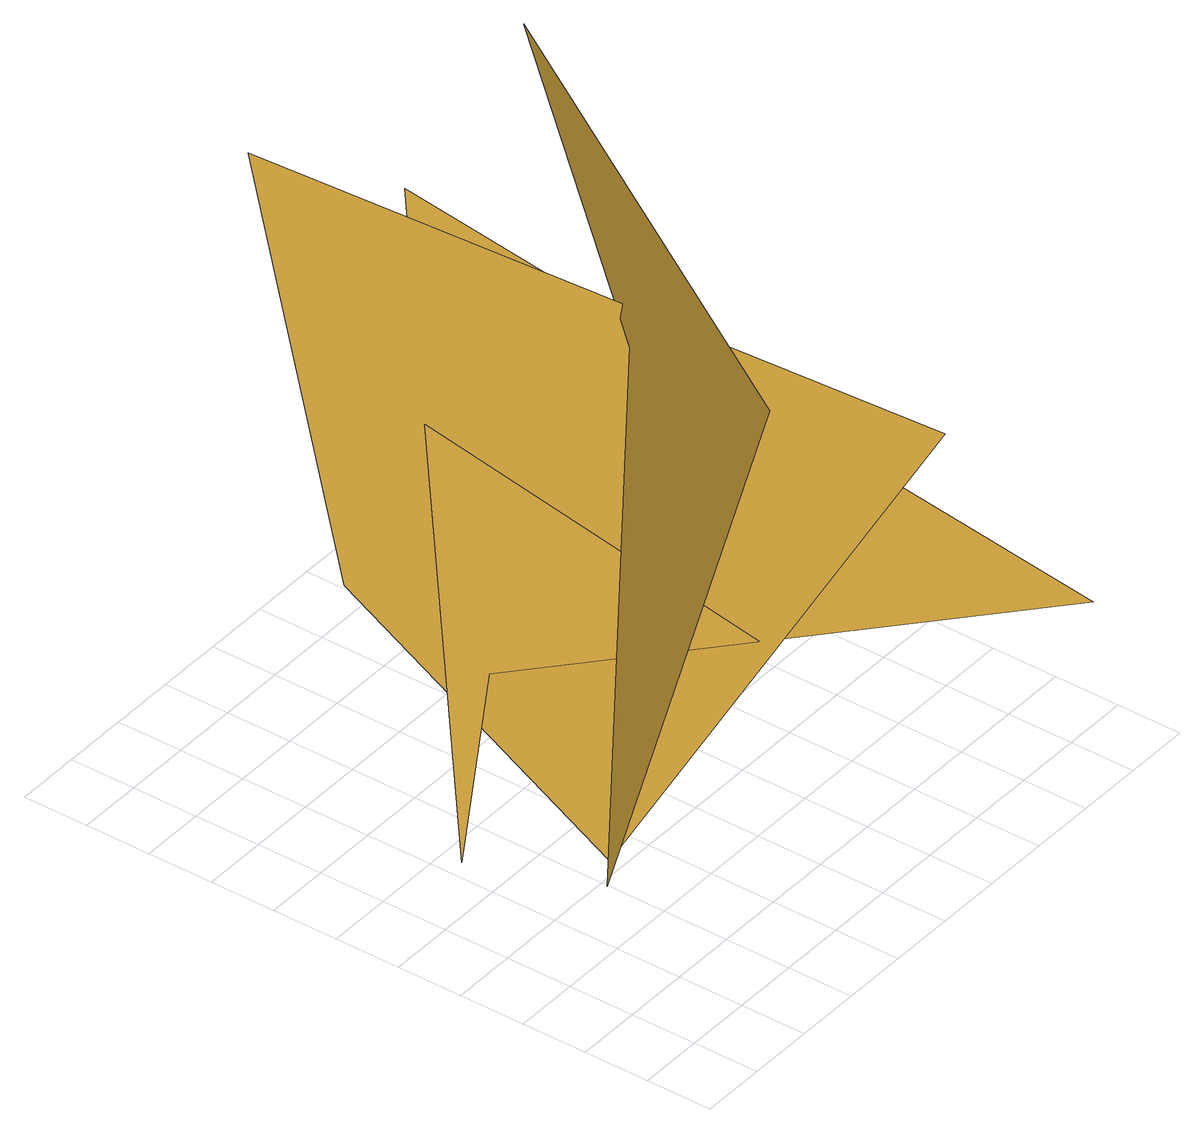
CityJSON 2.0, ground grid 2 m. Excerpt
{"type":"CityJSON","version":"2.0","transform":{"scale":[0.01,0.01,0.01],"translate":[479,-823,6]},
"CityObjects":{
"cityfurniture1":{"type":"CityFurniture","attributes":{"est":"et suscipit","inventore":65.22,"commodi":"eos consequatur","totam":"deserunt","perferendis":581,"vero":84.3,"sit":"voluptatem nemo","enim":true},"geometry":[{"type":"MultiSurface","lod":"3","boundaries":[[[0,1,2,3]],[[4,5,6,7]],[[8,9,10,11]]]}]}
},
"vertices":[
[54,1165,947],[488,640,39],[1292,170,1139],[565,1858,1712],[209,904,83],[532,1330,1858],[1790,71,345],[71,712,858],[28,301,389],[437,88,1766],[1690,1822,1463],[833,836,1391]
]}
